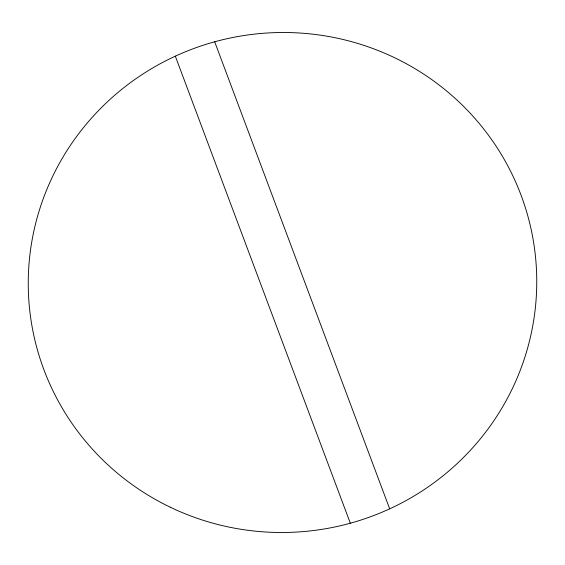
<?xml version="1.0" encoding="UTF-8"?>
<svg xmlns="http://www.w3.org/2000/svg" width="565" height="565" viewBox="0 0 565 565"><rect width="100%" height="100%" fill="white"/><g stroke="black" fill="none" stroke-linecap="round" stroke-linejoin="round"><path stroke-width="0.85" d="M214.679 41.789L389.68 508.839M175.32 56.161L350.321 523.211M170.397 507.271A254.299 249.956 -5.8 0 0 536.185 264.9A254.299 249.956 -5.8 0 0 140.918 75.329A254.299 249.956 -5.8 0 0 170.397 507.271"/></g></svg>
